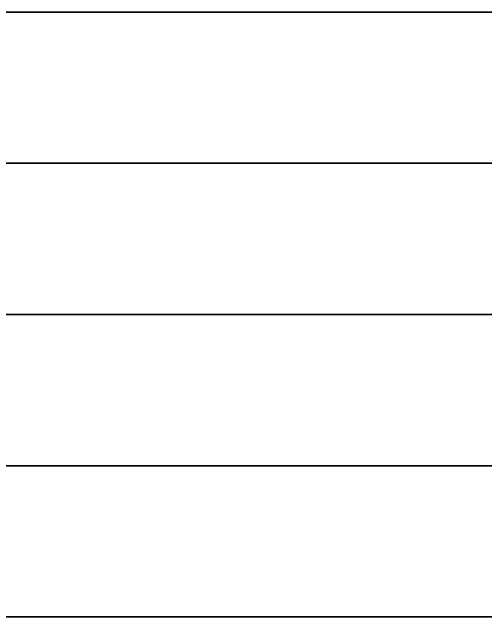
# Model space of a CAD drawing. Extents: x 218 to 1434, y 54 to 743.
# Drawn here: x 456.72 to 466.12, y 666.61 to 678.61 of the extents above; entities that cross this region are included whole.
import ezdxf

# ---------------------------------------------------------------- set-up
doc = ezdxf.new("R2010")
doc.units = 0

msp = doc.modelspace()

# ---------------------------------------------------------------- linework, layer by layer
at = {"color": 7, "lineweight": 35}
for p, q in [((736.685, 678.612), (452.315, 678.612)), ((736.685, 675.612), (452.315, 675.612)), ((736.685, 675.612), (452.315, 675.612)), ((736.685, 672.612), (452.315, 672.612)), ((736.685, 672.612), (452.315, 672.612)), ((736.685, 669.612), (452.315, 669.612)), ((736.685, 669.612), (452.315, 669.612)), ((736.685, 666.612), (452.315, 666.612))]:
    msp.add_line(p, q, dxfattribs=at)

doc.saveas('drawing.dxf')
